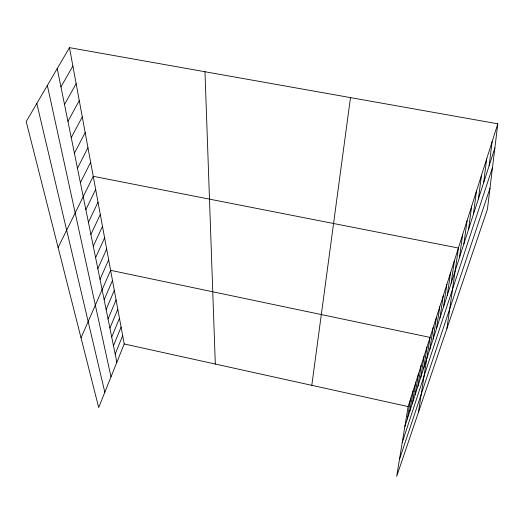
<?xml version="1.0" encoding="UTF-8"?>
<svg xmlns="http://www.w3.org/2000/svg" width="524" height="524" viewBox="0 0 524 524"><rect width="100%" height="100%" fill="white"/><g stroke="black" fill="none" stroke-linecap="round" stroke-linejoin="round"><path stroke-width="0.79" d="M497.8 123.802L487.431 209.259L396.688 476.355L408.124 406.578L497.8 123.802L69.482 47.645L26.2 121.555L98.689 407.541L124.208 343.96L69.482 47.645M489.134 165.676L492.128 141.683M483.645 182.666L486.698 158.811M478.392 198.937L481.491 175.226M473.355 214.532L476.499 190.972M311.806 385.337L350.484 97.608M468.522 229.492L471.705 206.089M463.884 243.857L467.094 220.617M459.424 257.657L462.666 234.582M446.933 328.469L458.402 248.029L93.246 176.3L58.125 247.511M451.131 283.333L454.413 260.605M447.267 295.294L450.568 272.735M443.54 306.828L446.854 284.447M439.944 317.963L443.265 295.759M436.466 328.718L439.8 306.691M429.863 349.167L433.197 327.5M433.112 339.113L436.446 317.269M418.414 412.408L430.06 337.404L110.61 270.325L81.017 337.829M423.68 368.313L427.014 346.999M417.877 386.273L421.204 365.313M420.733 377.437L424.067 356.3M412.421 403.159L415.742 382.553M415.106 394.847L418.434 374.064M409.814 411.222L413.128 390.793M407.286 419.056L410.587 398.797M404.829 426.667L494.872 147.912M402.209 442.662L492.514 167.385M399.439 459.548L489.986 188.234M115.188 354.106L122.668 335.642M113.479 345.689L121.09 327.094M111.717 337.03L119.465 318.297M109.909 328.116L117.795 309.252M108.049 318.939L116.079 299.944M106.13 309.488L114.311 290.368M104.152 299.748L112.483 280.497M100.012 279.351L108.671 259.845M97.844 268.661L106.673 249.031M95.604 257.631L104.617 237.876M93.285 246.234L102.488 226.355M90.894 234.457L100.294 214.46M88.425 222.274L98.021 202.166M85.864 209.672L95.669 189.452M80.388 182.693L90.652 162.263M77.454 168.237L87.96 147.703M74.408 153.224L85.17 132.598M71.244 137.622L82.275 116.911M67.95 121.398L79.268 100.615M64.517 104.505L76.137 83.663M60.948 86.918L72.875 66.024M124.208 343.96L408.124 406.578M36.811 103.438L104.82 392.26M47.35 85.438L110.996 376.874M57.227 68.579L116.845 362.294M204.982 71.736L215.312 364.056"/></g></svg>
